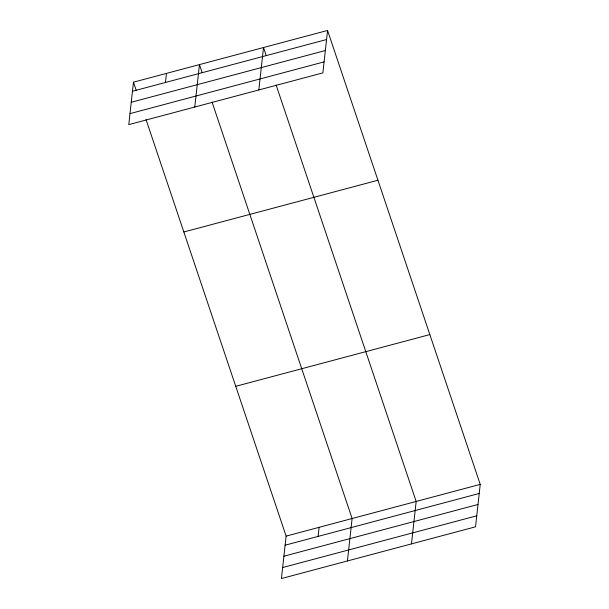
<?xml version="1.0" encoding="UTF-8"?>
<svg xmlns="http://www.w3.org/2000/svg" width="609" height="609" viewBox="0 0 609 609"><rect width="100%" height="100%" fill="white"/><g stroke="black" fill="none" stroke-linecap="round" stroke-linejoin="round"><path stroke-width="0.91" d="M133.462 82.185L128.781 124.617L322.877 72.882L327.566 30.45L133.462 82.185L136.165 90.208M165.458 82.474L166.463 73.392M194.773 107.032L199.455 64.6L202.158 72.623M258.825 89.957L263.507 47.525L266.209 55.548M146.061 119.638L286.123 536.118L281.434 578.55L475.538 526.815L480.219 484.383L327.566 30.45M318.119 536.407L319.116 527.318M347.434 560.958L352.116 518.525L212.054 102.046M411.486 543.89L416.168 501.451L276.105 84.971M132.465 91.266L326.561 39.532M131.247 102.274L325.343 50.539M129.999 113.617L324.095 61.874M183.842 231.983L377.938 180.249M235.744 386.319L429.84 334.585M286.123 536.118L480.219 484.383M285.119 545.2L479.214 493.465M283.901 556.207L478.004 504.473M282.652 567.542L476.748 515.808"/></g></svg>
